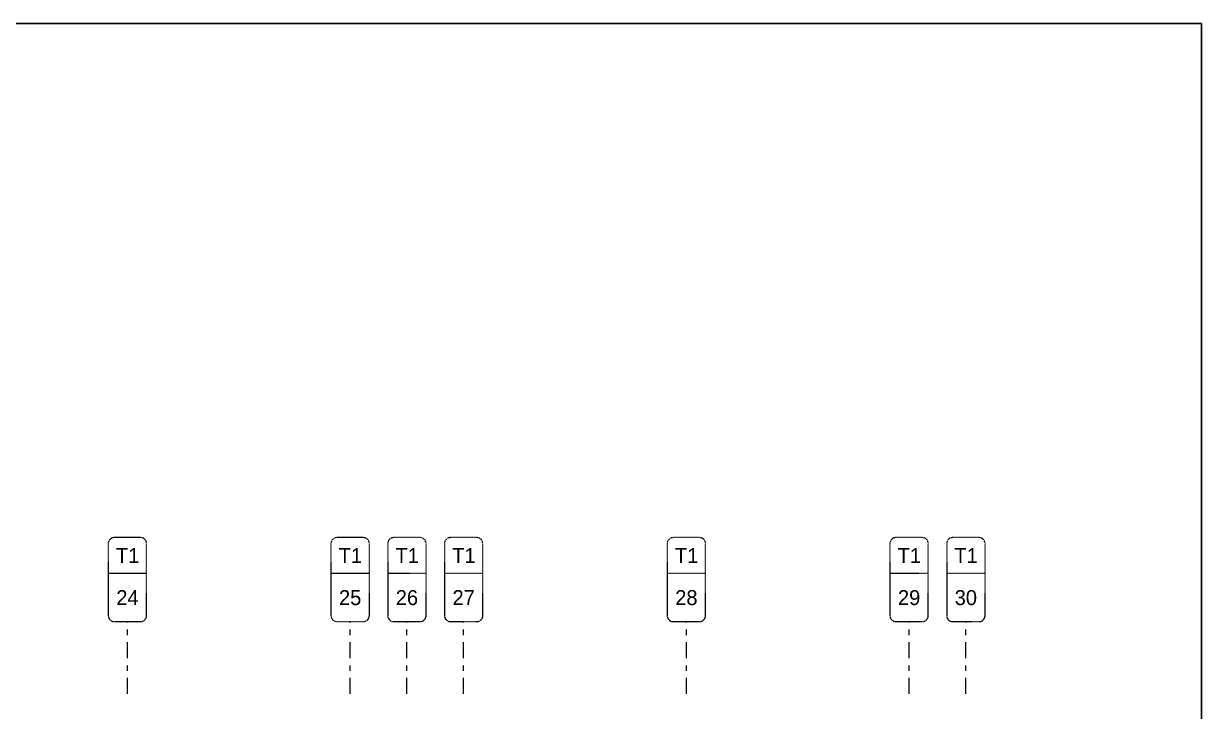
# Model space of a CAD drawing. Header units: millimetres. Extents: x 1078357 to 2594950, y -4969473 to -4636555.
# Drawn here: x 1538000 to 1565500, y -4653050 to -4636994 of the extents above; entities that cross this region are included whole.
import ezdxf
from ezdxf.enums import TextEntityAlignment as Align

# ---------------------------------------------------------------- set-up
doc = ezdxf.new("R2010")
doc.units = ezdxf.units.MM
doc.linetypes.add('CENTER', pattern=[2, 1.25, -0.25, 0.25, -0.25])
doc.linetypes.add('DGN STYLE 7', pattern=[8.34, 3.75, -1.67, 1.25, -1.67])
for name, color, linetype, lineweight in [('A-_ANOTDIMA_D-', 6, 'Continuous', 13), ('A-_ANOTGRID_E-', 8, 'DGN STYLE 7', 13), ('Boundary', 40, 'Continuous', 30), ('GRID LINE', 8, 'Continuous', 0)]:
    doc.layers.add(name, color=color, linetype=linetype, lineweight=lineweight)
doc.styles.get("Standard").update_dxf_attribs({"font": 'Adani Regular.ttf', "height": 500})

# ---------------------------------------------------------------- blocks, each defined once
blk = doc.blocks.new('Tower grid nomenclature-ex')
at = {"layer": 'A-_ANOTGRID_E-'}
blk.add_lwpolyline([(-1250, -600), (1750, -600, 0.414214), (2000, -350), (2000, 750, 0.414214), (1750, 1000), (-1250, 1000, 0.414214), (-1500, 750), (-1500, -350, 0.414214)], format="xyb", close=True, dxfattribs=at)
blk.add_lwpolyline([(0, 1000), (0, -600)], dxfattribs=at)
at = {"layer": 'A-_ANOTGRID_E-', "flags": 8}
for p in [(-1235, 400), (1788, 400)]:
    blk.add_attdef('GRID', text='', height=625, dxfattribs=at).set_placement(p, align=Align.MIDDLE_CENTER)
blk = doc.blocks.new('T1')
at = {"layer": 'GRID LINE', "linetype": 'DGN STYLE 7', "ltscale": 100, "elevation": 0}
for points in [[(110461, -31827), (110461, -30138)], [(115661, -31827), (115661, -30138)], [(116986, -31827), (116986, -30138)], [(118311, -31827), (118311, -30138)], [(123511, -31827), (123511, -30138)], [(128711, -31827), (128711, -30138)], [(130036, -31827), (130036, -30138)]]:
    blk.add_lwpolyline(points, dxfattribs=at)
at = {"layer": 'GRID LINE'}
ref = blk.add_blockref('Tower grid nomenclature-ex', (110349, -29018, 0), dxfattribs=dict(at, xscale=0.56, yscale=0.56, zscale=0.56, rotation=270))
ref.add_attrib('GRID', '24', dxfattribs={"layer": 'A-_ANOTGRID_E-', "height": 350}).set_placement((110461, -29578, 0), align=Align.MIDDLE_CENTER)
ref.add_attrib('GRID', 'T1', dxfattribs={"layer": 'A-_ANOTGRID_E-', "height": 350}).set_placement((110466, -28598, 0), align=Align.MIDDLE_CENTER)
ref = blk.add_blockref('Tower grid nomenclature-ex', (115549, -29018, 0), dxfattribs=dict(at, xscale=0.56, yscale=0.56, zscale=0.56, rotation=270))
ref.add_attrib('GRID', '25', dxfattribs={"layer": 'A-_ANOTGRID_E-', "height": 350}).set_placement((115661, -29578, 0), align=Align.MIDDLE_CENTER)
ref.add_attrib('GRID', 'T1', dxfattribs={"layer": 'A-_ANOTGRID_E-', "height": 350}).set_placement((115666, -28598, 0), align=Align.MIDDLE_CENTER)
ref = blk.add_blockref('Tower grid nomenclature-ex', (116874, -29018, 0), dxfattribs=dict(at, xscale=0.56, yscale=0.56, zscale=0.56, rotation=270))
ref.add_attrib('GRID', '26', dxfattribs={"layer": 'A-_ANOTGRID_E-', "height": 350}).set_placement((116986, -29578, 0), align=Align.MIDDLE_CENTER)
ref.add_attrib('GRID', 'T1', dxfattribs={"layer": 'A-_ANOTGRID_E-', "height": 350}).set_placement((116991, -28598, 0), align=Align.MIDDLE_CENTER)
ref = blk.add_blockref('Tower grid nomenclature-ex', (118199, -29018, 0), dxfattribs=dict(at, xscale=0.56, yscale=0.56, zscale=0.56, rotation=270))
ref.add_attrib('GRID', '27', dxfattribs={"layer": 'A-_ANOTGRID_E-', "height": 350}).set_placement((118311, -29578, 0), align=Align.MIDDLE_CENTER)
ref.add_attrib('GRID', 'T1', dxfattribs={"layer": 'A-_ANOTGRID_E-', "height": 350}).set_placement((118316, -28598, 0), align=Align.MIDDLE_CENTER)
ref = blk.add_blockref('Tower grid nomenclature-ex', (123399, -29018, 0), dxfattribs=dict(at, xscale=0.56, yscale=0.56, zscale=0.56, rotation=270))
ref.add_attrib('GRID', '28', dxfattribs={"layer": 'A-_ANOTGRID_E-', "height": 350}).set_placement((123511, -29578, 0), align=Align.MIDDLE_CENTER)
ref.add_attrib('GRID', 'T1', dxfattribs={"layer": 'A-_ANOTGRID_E-', "height": 350}).set_placement((123516, -28598, 0), align=Align.MIDDLE_CENTER)
ref = blk.add_blockref('Tower grid nomenclature-ex', (128599, -29018, 0), dxfattribs=dict(at, xscale=0.56, yscale=0.56, zscale=0.56, rotation=270))
ref.add_attrib('GRID', '29', dxfattribs={"layer": 'A-_ANOTGRID_E-', "height": 350}).set_placement((128711, -29578, 0), align=Align.MIDDLE_CENTER)
ref.add_attrib('GRID', 'T1', dxfattribs={"layer": 'A-_ANOTGRID_E-', "height": 350}).set_placement((128716, -28598, 0), align=Align.MIDDLE_CENTER)
ref = blk.add_blockref('Tower grid nomenclature-ex', (129924, -29018, 0), dxfattribs=dict(at, xscale=0.56, yscale=0.56, zscale=0.56, rotation=270))
ref.add_attrib('GRID', '30', dxfattribs={"layer": 'A-_ANOTGRID_E-', "height": 350}).set_placement((130036, -29578, 0), align=Align.MIDDLE_CENTER)
ref.add_attrib('GRID', 'T1', dxfattribs={"layer": 'A-_ANOTGRID_E-', "height": 350}).set_placement((130041, -28598, 0), align=Align.MIDDLE_CENTER)

msp = doc.modelspace()

# ---------------------------------------------------------------- linework, layer by layer
at = {"layer": 'Boundary', "ltscale": 700, "elevation": 0}
msp.add_lwpolyline([(1460145.6, -4636994.1), (1565500.1, -4636994.1), (1565500.1, -4682180.2), (1460145.6, -4682180.2)], close=True, dxfattribs=at)

# ---------------------------------------------------------------- block references
at = {"layer": 'A-_ANOTDIMA_D-', "color": 2, "linetype": 'CENTER', "ltscale": 700}
msp.add_blockref('T1', (1429963.8, -4620815.2, 0), dxfattribs=at)

doc.saveas('drawing.dxf')
